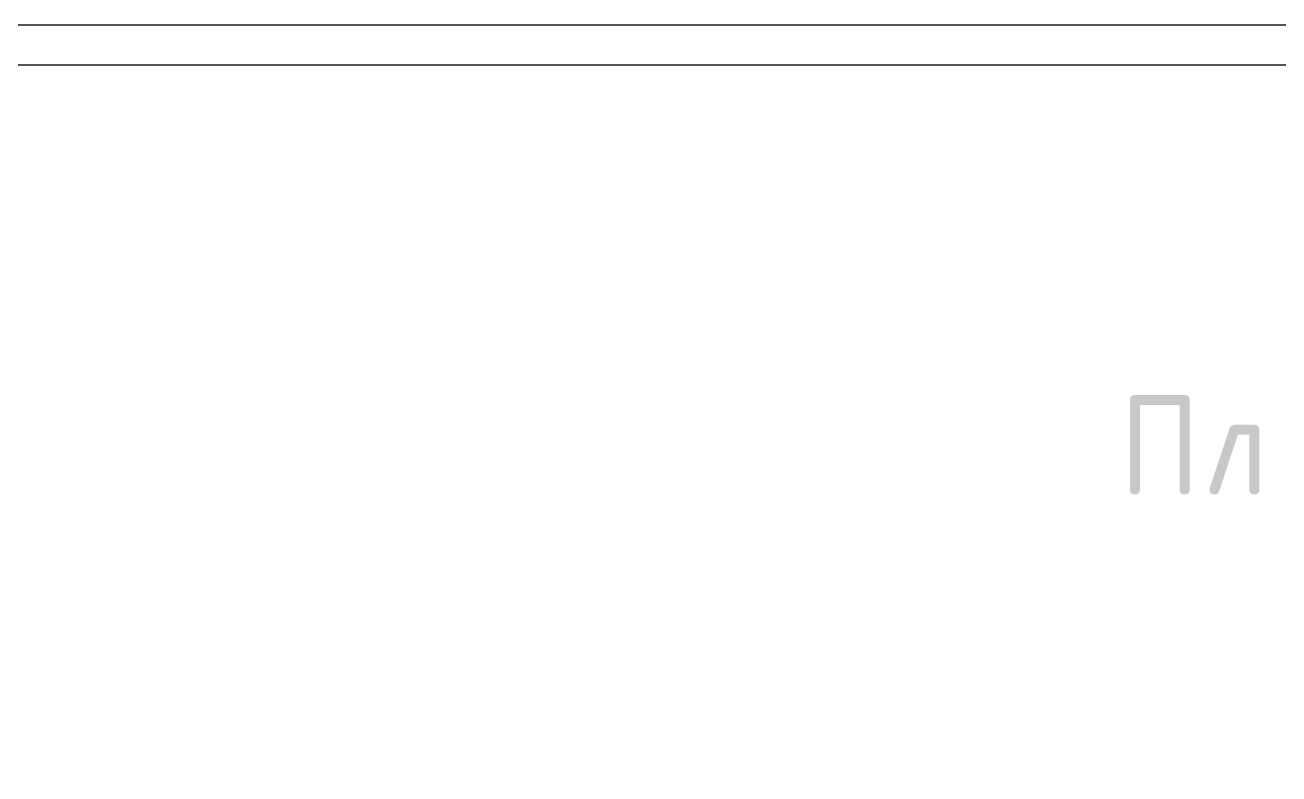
# Model space of a CAD drawing. Header units: millimetres. Extents: x 0 to 420, y 0 to 297.
# Drawn here: x 119.1 to 173.3, y 264.6 to 296.9 of the extents above; entities that cross this region are included whole.
import ezdxf

# ---------------------------------------------------------------- set-up
doc = ezdxf.new("R2010")
doc.units = ezdxf.units.MM
doc.layers.get('0').update_dxf_attribs({"linetype": 'CONTINUOUS'})

msp = doc.modelspace()

# ---------------------------------------------------------------- hatches: boundary and pattern name
at = {"true_color": 0x000007}
for points in [[(167.099038, 280.945607), (169.248227, 280.945607), (169.341959, 280.932171), (169.408975, 280.891863), (169.449222, 280.824684), (169.462649, 280.730633), (169.462649, 276.863306), (169.449222, 276.769255), (169.408975, 276.702076), (169.341959, 276.661768), (169.248227, 276.648332), (169.154176, 276.661768), (169.086996, 276.702076), (169.046689, 276.769255), (169.033253, 276.863306), (169.033253, 280.51621), (167.314012, 280.51621), (167.314012, 276.863306), (167.300576, 276.769255), (167.260269, 276.702076), (167.193089, 276.661768), (167.099038, 276.648332), (167.005073, 276.661768), (166.938083, 276.702076), (166.897965, 276.769255), (166.884616, 276.863306), (166.884616, 280.730633), (166.897965, 280.824684), (166.938083, 280.891863), (167.005073, 280.932171)], [(171.399604, 279.656314), (172.258949, 279.656314), (172.353, 279.642887), (172.42018, 279.602639), (172.460487, 279.535624), (172.473923, 279.441891), (172.473923, 276.863306), (172.460487, 276.769255), (172.42018, 276.702076), (172.353, 276.661768), (172.258949, 276.648332), (172.164898, 276.661768), (172.097719, 276.702076), (172.057411, 276.769255), (172.043975, 276.863306), (172.043975, 279.226917), (171.552291, 279.226917), (170.742005, 276.794955), (170.710783, 276.730653), (170.666695, 276.68485), (170.609687, 276.657445), (170.539709, 276.648332), (170.445744, 276.661975), (170.378754, 276.702903), (170.338636, 276.771115), (170.325286, 276.866613), (170.334657, 276.931657), (171.18463, 279.480476), (171.21977, 279.55725), (171.267313, 279.612217), (171.327257, 279.645272)]]:
    msp.add_hatch(color=0, dxfattribs=at).paths.add_polyline_path(points, flags=0)

# ---------------------------------------------------------------- linework, layer by layer
at = {"color": 0, "true_color": 0x000007}
for points in [[(0.211668, 0), (420.073667, 0), (420.073667, 296.925999), (0.211668, 296.925999)], [(7.239002, 1.735667), (418.338, 1.735667), (418.338, 295.190332), (7.239002, 295.190332)]]:
    msp.add_lwpolyline(points, close=True, dxfattribs=at)

doc.saveas('drawing.dxf')
